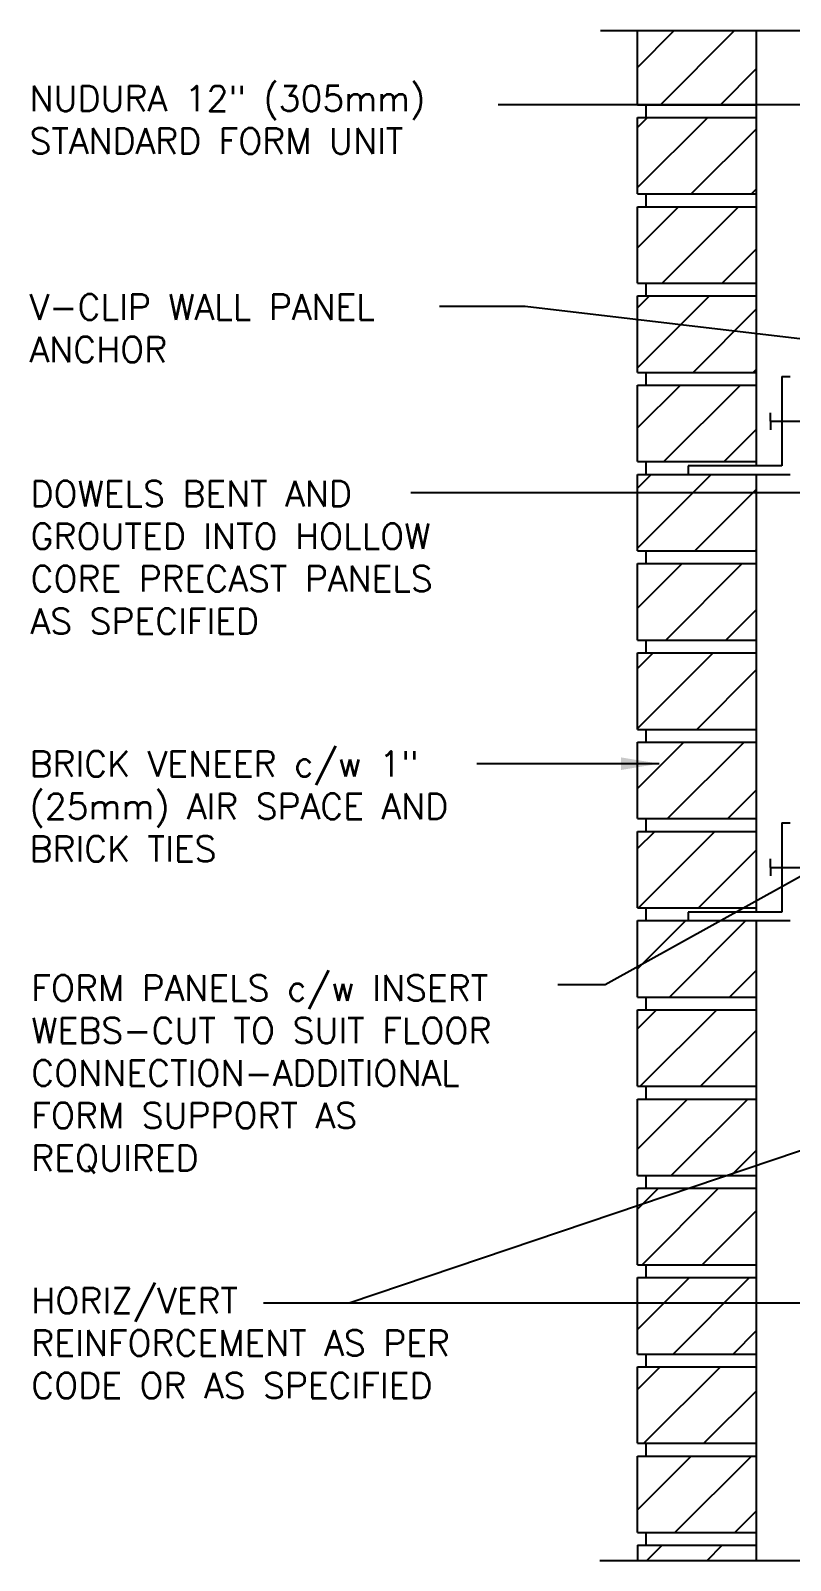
# Model space of a CAD drawing. Header units: inches. Extents: x 232.8 to 289.9, y 164.4 to 233.6.
# Drawn here: x 232.84 to 255.18, y 187.57 to 232.57 of the extents above; entities that cross this region are included whole.
import ezdxf

# ---------------------------------------------------------------- set-up
doc = ezdxf.new("R2010")
doc.units = ezdxf.units.IN
doc.header["$MEASUREMENT"] = 0
for name, color, linetype in [('HATCH', 12, 'Continuous'), ('line25', 2, 'Continuous'), ('LINE9', 9, 'Continuous'), ('TEXT', 4, 'Continuous')]:
    doc.layers.add(name, color=color, linetype=linetype)
doc.styles.add('DIM', font='romans.shx', dxfattribs={"width": 0.7})
doc.styles.add('ROMANS', font='romans.shx', dxfattribs={"height": 0.75})
doc.dimstyles.new('ext_12', dxfattribs={"dimscale": 12, "dimtxt": 0.09375, "dimasz": 0.09375, "dimexe": 0.09375, "dimexo": 0.0625, "dimgap": 0.0625, "dimtad": 1, "dimdec": 1, "dimzin": 3, "dimdsep": 46, "dimlunit": 4, "dimtxsty": 'DIM', "dimcen": 0.09, "dimdle": 0.09375, "dimclrt": 4, "dimadec": 0, "dimazin": 0, "dimtfac": 1, "dimtdec": 1, "dimtmove": 2, "dimatfit": 3, "dimfxl": 1, "dimfrac": 2, "dimtolj": 1, "dimtzin": 0, "dimarcsym": 0})

msp = doc.modelspace()

# ---------------------------------------------------------------- hatches: boundary and pattern name
at = {"layer": 'HATCH'}
h = msp.add_hatch(dxfattribs=at)
h.set_pattern_fill('ANSI31', color=256, scale=10, style=0)
h.set_pattern_definition([(45, (265.2489, 223.0723), (-0.883883, 0.883883), [])])
h.paths.add_polyline_path([(254.186, 232.572), (250.686, 232.572), (250.686, 230.393), (254.186, 230.393)])
h.paths.add_polyline_path([(254.186, 230.018), (250.686, 230.018), (250.686, 227.768), (254.186, 227.768)])
h.paths.add_polyline_path([(254.186, 227.393), (250.686, 227.393), (250.686, 225.143), (254.186, 225.143)])
h.paths.add_polyline_path([(254.186, 224.768), (250.686, 224.768), (250.686, 222.518), (254.186, 222.518)])
h.paths.add_polyline_path([(254.186, 222.143), (250.686, 222.143), (250.686, 219.893), (254.186, 219.893)])
h.paths.add_polyline_path([(254.186, 219.518), (252.177, 219.518), (250.686, 219.518), (250.686, 217.268), (254.186, 217.268)])
h.paths.add_polyline_path([(254.186, 216.893), (250.686, 216.893), (250.686, 214.643), (254.186, 214.643)])
h.paths.add_polyline_path([(254.186, 214.268), (250.686, 214.268), (250.686, 212.018), (254.186, 212.018)])
h.paths.add_polyline_path([(254.186, 211.643), (250.686, 211.643), (250.686, 209.393), (254.186, 209.393)])
h.paths.add_polyline_path([(254.186, 209.018), (250.686, 209.018), (250.686, 206.768), (254.186, 206.768)])
h.paths.add_polyline_path([(254.186, 206.393), (252.177, 206.393), (250.686, 206.393), (250.686, 204.143), (254.186, 204.143)])
h.paths.add_polyline_path([(254.186, 203.768), (250.686, 203.768), (250.686, 201.518), (254.186, 201.518)])
h.paths.add_polyline_path([(254.186, 201.143), (250.686, 201.143), (250.686, 198.893), (254.186, 198.893)])
h.paths.add_polyline_path([(254.186, 198.518), (250.686, 198.518), (250.686, 196.268), (254.186, 196.268)])
h.paths.add_polyline_path([(254.186, 195.893), (250.686, 195.893), (250.686, 193.643), (254.186, 193.643)])
h.paths.add_polyline_path([(254.186, 193.268), (250.686, 193.268), (250.686, 191.018), (254.186, 191.018)])
h.paths.add_polyline_path([(254.186, 190.643), (250.686, 190.643), (250.686, 188.393), (254.186, 188.393)])
h.paths.add_polyline_path([(254.186, 188.018), (250.686, 188.018), (250.686, 187.572), (254.186, 187.572)])

# ---------------------------------------------------------------- linework, layer by layer
at = {"layer": 'line25'}
for p, q in [((250.686, 230.393), (250.686, 232.572)), ((254.186, 219.768), (254.186, 232.572)), ((250.686, 230.393), (254.186, 230.393)), ((250.686, 227.768), (250.686, 230.018)), ((250.686, 230.018), (254.186, 230.018)), ((250.936, 230.018), (250.936, 230.393)), ((250.686, 227.768), (254.186, 227.768)), ((250.936, 227.393), (250.936, 227.768)), ((250.686, 225.143), (250.686, 227.393)), ((250.686, 227.393), (254.186, 227.393)), ((254.186, 219.768), (254.186, 226.643)), ((250.686, 225.143), (254.186, 225.143)), ((250.936, 224.768), (250.936, 225.143)), ((250.686, 224.768), (254.186, 224.768)), ((250.686, 222.518), (250.686, 224.768)), ((250.686, 222.518), (254.186, 222.518)), ((250.936, 222.143), (250.936, 222.518)), ((250.686, 219.893), (250.686, 222.143)), ((250.686, 222.143), (254.186, 222.143)), ((250.686, 219.893), (254.186, 219.893)), ((250.936, 219.518), (250.936, 219.893)), ((250.686, 219.518), (254.186, 219.518)), ((250.686, 217.268), (250.686, 219.518)), ((254.186, 206.643), (254.186, 219.518)), ((250.686, 217.268), (254.186, 217.268)), ((250.936, 216.893), (250.936, 217.268)), ((250.686, 216.893), (254.186, 216.893)), ((250.686, 214.643), (250.686, 216.893)), ((250.686, 214.643), (254.186, 214.643)), ((250.686, 214.268), (254.186, 214.268)), ((250.686, 212.018), (250.686, 214.268)), ((250.936, 214.268), (250.936, 214.643)), ((250.686, 212.018), (254.186, 212.018)), ((250.936, 211.643), (250.936, 212.018)), ((250.686, 209.393), (250.686, 211.643)), ((250.686, 211.643), (254.186, 211.643)), ((250.686, 209.393), (254.186, 209.393)), ((250.936, 209.018), (250.936, 209.393)), ((250.686, 206.768), (250.686, 209.018)), ((250.686, 209.018), (254.186, 209.018)), ((250.686, 206.768), (254.186, 206.768)), ((250.936, 206.393), (250.936, 206.768)), ((250.686, 204.143), (250.686, 206.393)), ((250.686, 206.393), (254.186, 206.393)), ((254.186, 187.572), (254.186, 206.393)), ((250.686, 204.143), (254.186, 204.143)), ((250.936, 203.768), (250.936, 204.143)), ((250.686, 203.768), (254.186, 203.768)), ((250.686, 201.518), (250.686, 203.768)), ((250.686, 201.518), (254.186, 201.518)), ((250.936, 201.143), (250.936, 201.518)), ((250.686, 198.893), (250.686, 201.143)), ((250.686, 201.143), (254.186, 201.143)), ((250.686, 198.893), (254.186, 198.893)), ((250.686, 196.268), (250.686, 198.518)), ((250.686, 198.518), (254.186, 198.518)), ((250.936, 198.518), (250.936, 198.893)), ((250.686, 196.268), (254.186, 196.268)), ((250.936, 195.893), (250.936, 196.268)), ((250.686, 193.643), (250.686, 195.893)), ((250.686, 195.893), (254.186, 195.893)), ((250.686, 193.643), (254.186, 193.643)), ((250.936, 193.268), (250.936, 193.643)), ((250.686, 191.018), (250.686, 193.268)), ((250.686, 193.268), (254.186, 193.268)), ((250.686, 191.018), (254.186, 191.018)), ((250.936, 190.643), (250.936, 191.018)), ((250.686, 190.643), (254.186, 190.643)), ((250.686, 188.393), (250.686, 190.643)), ((250.686, 188.393), (254.186, 188.393)), ((250.936, 188.018), (250.936, 188.393)), ((250.686, 188.018), (250.686, 187.572)), ((250.686, 188.018), (254.186, 188.018))]:
    msp.add_line(p, q, dxfattribs=at)
at = {"layer": 'LINE9'}
for p, q in [((249.601, 232.572), (260.811, 232.572)), ((254.927, 222.393), (255.177, 222.393)), ((254.927, 222.393), (254.927, 219.768)), ((254.593, 221.081), (254.593, 221.331)), ((254.593, 221.081), (256.593, 221.081)), ((254.593, 221.081), (254.593, 220.831)), ((254.927, 219.768), (252.177, 219.768)), ((252.177, 219.768), (252.177, 219.518)), ((252.177, 219.518), (255.177, 219.518)), ((254.927, 209.268), (255.177, 209.268)), ((254.927, 209.268), (254.927, 206.643)), ((254.593, 207.956), (254.593, 208.206)), ((254.593, 207.956), (254.593, 207.706)), ((254.593, 207.956), (256.593, 207.956)), ((254.927, 206.643), (252.177, 206.643)), ((252.177, 206.643), (252.177, 206.393)), ((252.177, 206.393), (255.177, 206.393)), ((249.581, 187.572), (260.792, 187.572))]:
    msp.add_line(p, q, dxfattribs=at)

# ---------------------------------------------------------------- texts
at = {"layer": 'TEXT', "char_height": 0.75, "attachment_point": 4, "style": 'ROMANS'}
for s, insert, width in [('NUDURA 12" (305mm) STANDARD FORM UNIT', (232.803, 229.952), 14.95852), ('V-CLIP WALL PANEL ANCHOR', (232.803, 223.817), 12.01477), ('DOWELS BENT AND GROUTED INTO HOLLOW CORE PRECAST PANELS AS SPECIFIED', (232.832, 217.074), 13.62291), ('BRICK VENEER c/w 1" (25mm) AIR SPACE AND BRICK TIES', (232.803, 209.753), 15.10061), ('FORM PANELS c/w INSERT WEBS-CUT TO SUIT FLOOR CONNECTION-ADDITIONAL\\PFORM SUPPORT AS \\PREQUIRED', (232.855, 201.874), 17.8384), ('HORIZ/VERT REINFORCEMENT AS PER CODE OR AS SPECIFIED', (232.855, 193.965), 15.33694)]:
    msp.add_mtext(s, dxfattribs=dict(at, insert=insert, width=width))

# ---------------------------------------------------------------- leaders
at = {"layer": 'TEXT'}
for points in [[(256.807, 230.39), (246.582, 230.39)], [(258.044, 223.197), (247.382, 224.452), (244.865, 224.452)], [(257.209, 208.658), (249.733, 204.501), (248.338, 204.501)], [(264.969, 202.825), (242.205, 195.142), (239.689, 195.142)], [(263.811, 195.142), (242.718, 195.142), (240.201, 195.142)]]:
    msp.add_leader(points, dimstyle='ext_12', dxfattribs=at)
for points in [[(262.154, 218.98), (247.787, 218.98), (244.017, 218.98)], [(251.323, 211.008), (245.961, 211.008)]]:
    msp.add_leader(points, dimstyle='ext_12', override={"dimgap": 0.0625, "dimtad": 0}, dxfattribs=at)

doc.saveas('drawing.dxf')
